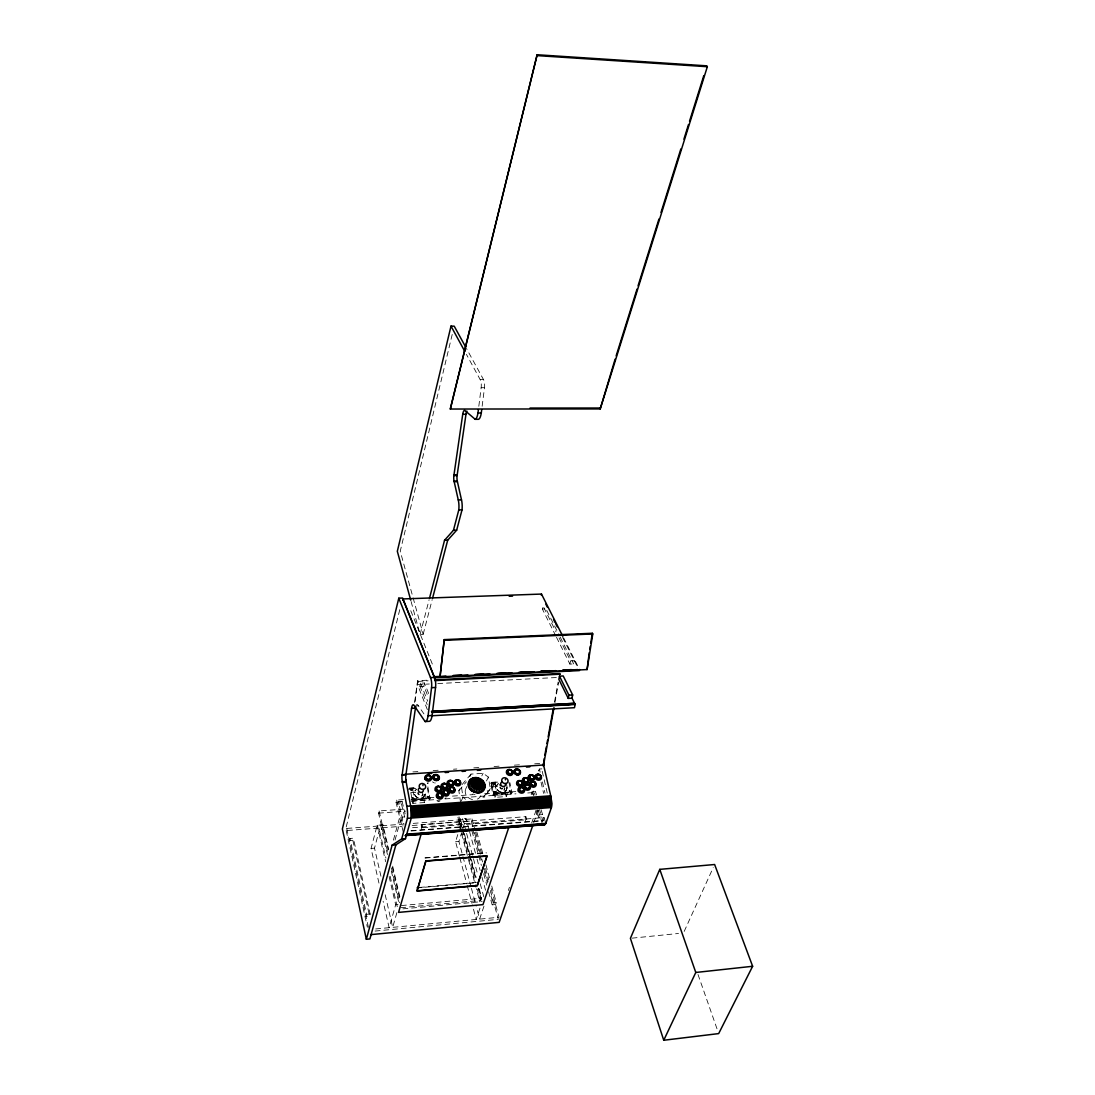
<?xml version="1.0" encoding="UTF-8"?>
<svg xmlns="http://www.w3.org/2000/svg" width="1095" height="1095" viewBox="0 0 1095 1095"><rect width="100%" height="100%" fill="white"/><g stroke="black" fill="none" stroke-linecap="round" stroke-linejoin="round"><path stroke-width="0.75" stroke-dasharray="5 3.75" d="M494.543 791.767L495.132 793.122L496.008 792.246M492.668 783.897L493.311 783.076L494.009 783.815M492.764 783.527L493.339 784.869L494.132 783.801M427.091 797.064L427.748 796.216L428.569 796.763M412.172 797.721L412.199 798.707M410.488 789.728L410.953 788.92M478.816 406.259L481.157 387.698A6.187 1.834 -89.9 0 0 480.199 379.623L466.415 354.356M482.142 406.259L484.496 387.712A6.187 1.848 -89.9 0 0 483.538 379.65L466.429 348.443M414.553 702.47L417.66 680.693L427.803 680.187M415.114 701.553L417.66 680.693M427.351 709.628L417.496 684.594L418.003 681.336L427.187 704.591M428.665 693.532L424.449 682.979L420.535 683.17L420.028 686.442L423.929 686.25L428.145 696.817M423.929 686.25L424.449 682.979M554.522 701.881L558.163 681.911M554.919 702.634L558.559 682.65M555.754 635.798L542.34 608.984L542.956 605.809L556 631.801M570.563 660.846L574.341 660.668L573.67 663.912L569.893 664.09L570.563 660.846L559.066 637.906M452.221 334.427L400.236 551.223L423.163 634.292L420.124 634.416L410.734 600.197M399.757 609.669L345.787 828.723L367.359 927.246M404.274 824.056L346.718 828.436L346.198 830.571L402.002 826.301M349.921 838.469L349.387 840.604L352.836 840.344L353.37 838.195L349.921 838.469L366.606 914.352L366.031 916.474L369.576 916.145L370.151 914.024L353.37 838.195M420.124 634.416L429.117 599.731M423.163 634.292L432.196 599.622M387.493 851.308L378.541 813.147L379.103 810.957L405.834 809M378.966 883.117L371.068 848.447L377.159 825.274L382.949 824.836L388.78 849.638M380.937 876.219L374.504 848.173L380.636 825L387.438 854.552M382.949 824.836L381.635 829.764L379.322 829.942L385.892 858.056M398.306 801.581L397.649 803.99L401.413 803.716L402.07 801.307L398.306 801.581L403.685 823.577M393.406 840.166L399.675 817.281L404.767 816.897M403.316 832.241L396.061 802.443L396.705 800.103L403.466 799.624M395.049 840.029L400.441 820.415L403.836 820.169M389.122 876.602L395.678 904.744L389.136 927.684L383.113 901.267M421.972 824.59L421.288 826.985L422.081 830.147L422.766 827.752L421.972 824.59L525.874 816.665L526.804 819.744L525.997 822.112L525.08 819.019L525.874 816.665M396.896 912.614L392.667 927.355L384.715 892.712M461.077 831.954L458.901 823.837L460.393 818.951L466.005 818.526L469.098 829.887M459.448 856.263L455.588 841.685L457.929 834.048M459.818 827.943L462.637 818.786L466.155 831.776M471.001 886.745L458.914 841.425L461.269 833.788M463.171 827.683L466.005 818.526M472.684 825.917L471.343 821.004L472 818.909L412.747 823.413M510.421 791.808C508.573 787.743 511.447 793.724 509.107 790.932M495.857 792.835C496.61 791.206 493.284 791.001 495.802 792.055M479.98 908.111L476.202 919.444L472.342 904.867M483.976 906.167L479.624 919.129L476.612 907.796M491.737 886.047L496.254 902.444L495.542 904.525L492.161 904.84L492.859 902.759L490.163 892.904M531.992 791.972L531.184 794.327L534.757 794.067L535.564 791.712L531.992 791.972L532.978 795.244M533.799 795.805L532.813 792.602L533.607 790.303L535.085 795.121M508.326 890.468L509.435 887.265M531.65 823.057L536.098 810.218M533.689 822.879L538.138 810.054M541.081 809.684L542.572 814.584L541.751 816.938L538.138 817.212L538.959 814.858L537.467 809.958M542.614 821.743L544.064 817.595L410.365 827.875M412.281 798.515L413.65 798.419M410.625 789.919L412.062 790.029M494.611 791.603L494.598 792.15M410.488 789.536L411.159 788.879L411.884 789.632M425.339 793.889L426.229 798.488L424.422 802.539L412.829 803.388L410.83 792.67L412.582 788.578L415.895 788.359M411.898 790.412L411.98 789.618M412.117 798.31L412.541 797.311M412.87 797.475L413.486 798.2L412.664 797.461M412.829 803.388L414.594 799.323L412.582 788.578M428.46 797.707L427.228 797.051L428.077 797.872M428.583 796.955L428.651 797.16M412.254 800.979L429.596 799.72L430.157 798.488L411.214 799.843M684.183 931.421L713.215 867.623M460.571 802.443L458.846 790.713L460.051 788.126M469.782 776.711L471.014 774.11L483.073 773.289L488.37 777.067L490.341 788.687L484.674 797.666M465.717 788.947L466.949 786.361M461.173 801.157L463.007 797.297L461.269 785.526L471.014 774.11M481.827 775.89L483.073 773.289M486.481 780.954L488.37 777.067M493.065 795.079L493.681 793.848L512.049 792.534L511.42 793.765L493.065 795.079L490.615 783.623L491.217 782.377L497.883 781.912M492.723 784.088L493.859 784.65M506.342 783.336L508.217 792.534L506.177 796.544L494.926 797.365L492.668 786.826L494.666 782.788L497.883 782.569M494.926 797.365L496.938 793.341L494.666 782.788M509.065 791.315L510.01 791.918M541.833 768.868L539.424 769.032L538.453 770.894L542.066 770.647L547.267 793.109M472.78 794.067L475.025 794.422M483.004 797.625L490.341 788.687M411.994 790.22L410.611 790.316M458.846 790.713L466.402 781.844M492.859 783.404L493.79 783.472M495.652 792.903L494.611 792.356M413.267 798.871L412.418 798.693M632.061 938.155L678.503 933.474M375.092 931.065L498.334 919.362L490.231 889.852M375.681 928.957L499.046 917.281L490.93 887.771M402.905 908.85L482.156 901.596M366.606 914.352L370.151 914.024M492.859 902.759L496.254 902.444M395.678 904.744L398.06 904.525M401.359 905.565L481.006 898.338L478.364 888.538M400.743 907.714L480.294 900.46L477.228 889.044M419.59 887.443L476.434 882.447M416.319 887.977L476.489 882.693M425.052 857.823L486.125 852.786M425.106 858.069L486.194 853.032M371.068 848.447L374.504 848.173M455.588 841.685L458.914 841.425M538.959 814.858L542.572 814.584M412.144 825.52L471.343 821.004M458.901 823.837L461.132 823.659L462.446 828.532M422.766 827.752L526.804 819.744M411.049 830.681L543.202 820.456M411.131 830.995L542.928 820.798L539.493 809.561M378.541 813.147L405.821 811.135M411.912 799.021L433.894 797.447M452.481 796.106L472.766 794.655M484.592 793.807L516.703 791.507M508.326 792.356L497.048 793.163L494.776 782.61L497.979 782.391M496.938 793.341L508.217 792.534M414.594 799.323L426.229 798.488M411.131 800.034L430.061 798.679L427.899 786.853M396.061 802.443L404.507 801.841M411.255 801.348L434.893 799.651M445.022 798.912L515.937 793.807M527.749 792.958L532.813 792.602M409.024 788.167L415.32 787.729M408.941 788.373L416.812 787.825M497.787 782.104L491.121 782.569L493.585 794.039L511.954 792.725L509.9 782.733M490.615 783.623L498.937 783.034M408.49 789.427L416.346 788.879M410.83 792.67L415.785 792.328M492.668 786.826L497.486 786.497M412.883 771.92L417.962 771.592M433.182 770.565L438.26 770.237M453.494 769.224L456.875 768.991M473.793 767.869L478.871 767.527M494.091 766.514L499.169 766.171M514.404 765.159L519.482 764.816M534.702 763.804L541.477 763.352M414.457 706.001L418.358 705.796L425.503 716.157M417.975 681.46L428.145 680.816M417.496 684.594L429.322 683.992M437.767 683.554L559.463 677.381M542.34 608.984L544.776 608.888M481.157 387.698L484.496 387.712M480.199 379.623L483.538 379.65M411.063 789.084L411.802 789.44M427.666 796.407L428.391 796.777M463.007 797.297L465.526 799.254M563.583 637.824L578.803 667.991M562.597 637.386L577.818 667.567M546.733 610.339L559.449 635.634M560.202 637.126L573.67 663.912M556.493 637.276L569.893 664.09M494.023 783.431L494.119 784.198M410.762 610.736L433.675 667.389M420.535 683.17L427.721 701.293M698.008 974.495L717.006 1028.807M544.064 817.595L545.83 823.372M535.564 791.712L536.577 794.984M538.206 810.273L542.121 823.125M536.153 810.683L538.138 817.212M476.818 831.926L483.155 854.894M485.865 864.735L489.479 877.848M472 818.909L475.148 830.38M475.6 832.022L482.471 856.988M485.619 868.458L488.781 879.942M474.491 832.474L481.239 857.07M481.69 858.713L482.58 861.984M484.387 868.54L488.438 883.295M472.629 828.915L479.377 853.525M479.815 855.168L481.622 861.738M484.318 871.579L487.467 883.063M471.959 831.009L478.241 853.977M478.693 855.619L481.389 865.461M483.634 873.673L486.769 885.157M488.562 891.713L492.161 904.84M469.536 831.516L476.612 857.495M477.064 859.11L480.157 870.484M481.923 876.972L486.782 894.834M466.593 833.404L477.598 874.029M480.24 883.774L483.771 896.764M460.393 818.951L463.897 831.954M464.348 833.582L470.918 857.96M471.356 859.589L476.188 877.478M479.254 888.853L481.458 896.983L479.843 901.815L476.352 888.811M462.884 830.161L476.462 880.489M478.652 888.606L481.718 899.98M459.01 816.747L462.09 828.176M462.528 829.805L476.161 880.38M457.915 817.267L460.981 828.696M461.419 830.325L468.003 854.784M468.441 856.427L475.463 882.515M461.515 833.582L468.058 857.946M468.496 859.575L475.914 887.196M471.425 888.373L476.174 906.167M459.873 857.891L466.757 883.802M467.182 885.431L471.904 903.252M402.07 801.307L405.164 813.872M401.413 803.716L405.259 819.402M396.705 800.103L403.015 825.972M392.681 866.172L400.072 897.599M379.103 810.957L388.479 850.801M392.38 867.391L399.798 898.927M391.394 867.897L399.565 902.745M391.312 871.086L399.251 904.429M390.135 876.233L397.471 907.659M377.159 825.274L385.645 861.697M539.424 769.032L540.163 772.249M542.395 781.898L544.995 793.136M541.039 782.131L543.626 793.369M352.836 840.344L369.576 916.145M508.915 782.336L511.42 793.765M346.718 828.436L368.919 929.6M503.892 786.046L506.177 796.544M491.217 782.377L493.681 793.848M427.351 788.113L429.596 799.72M422.383 791.863L424.422 802.539M487.261 790.522L487.809 793.834M480.856 795.641A8.281 7.172 26.6 0 1 476.667 799.35M472.547 799.569A8.281 7.172 26.6 0 1 465.95 794.614A8.281 7.172 26.6 0 1 466.703 787.36M504.891 788.249A3.299 2.833 28 0 1 503.659 790.043M506.656 787.373A5.283 4.544 28 0 1 503.467 792.287A5.283 4.544 28 0 1 497.226 789.632A5.283 4.544 28 0 1 498.252 783.787M506.752 787.182A5.283 4.544 28 0 1 503.577 792.096A5.283 4.544 28 0 1 497.322 789.427A5.283 4.544 28 0 1 498.348 783.596M428.556 782.952A2.724 2.368 23.4 0 1 427.31 783.363M427.803 782.898A2.327 2.026 23.4 0 1 427.242 783.021M435.317 782.966A2.943 2.546 23.9 0 1 434.564 782.925M433.825 782.72A2.943 2.546 23.9 0 1 432.607 781.83M446.144 797.831A2.724 2.382 25 0 1 444.899 798.255M439.355 800.787A2.341 2.039 24.7 0 1 437.603 800.705M440.108 800.842A2.737 2.395 24.7 0 1 436.85 800.678M422.903 794.135A3.34 2.915 23.3 0 1 421.589 795.969M424.819 794.491A5.365 4.695 23.3 0 1 417.113 797.598A5.365 4.695 23.3 0 1 416.237 789.604M424.915 794.299A5.365 4.695 23.3 0 1 417.209 797.393A5.365 4.695 23.3 0 1 416.319 789.399M416.415 704.947A8.609 2.258 87.4 0 1 418.358 705.796"/><path stroke-width="1.5" d="M395.884 844.834L369.918 938.935L366.346 939.277L392.133 845.135L395.884 844.834L405.506 838.619L411.268 818.074L410.995 807.918L405.684 779.298M542.764 824.042L544.393 824.836L545.83 823.372L551.428 807.549L551.675 803.744L550.949 796.708L543.572 764.981L406.45 774.179M505.438 779.845L505.384 779.202M422.985 785.649L422.862 784.992M466.894 411.131A7.227 2.108 89.8 0 0 465.977 414.293L457.039 475.983A5.667 1.629 89.3 0 0 457.19 480.65L461.488 499.854A9.745 2.792 89 0 1 462.022 509.859L456.67 530.172L447.691 540.218L432.634 597.979M425.106 721.564A13.989 3.709 87.4 0 0 428.09 715.719L431.553 687.674A7.391 1.985 87.6 0 0 430.499 677.572L398.799 598.185L402.618 598.048L434.51 677.367A7.391 1.998 87.6 0 1 435.564 687.468L432.087 715.5A13.989 3.737 87.4 0 1 429.076 721.345L425.106 721.564L414.457 706.001A8.609 2.245 87.4 0 0 411.542 708.355L402.016 775.588A6.775 1.711 87 0 0 402.18 781.146L406.82 806.29A11.675 2.929 86.8 0 1 407.408 818.362L401.701 838.921L392.133 845.135M444.228 639.617L440.026 676.861L587.084 669.565L592.778 633.95L592.327 633.266L444.228 639.617L440.026 676.861M457.094 475.517L453.877 475.558L462.72 414.293A7.227 2.094 89.8 0 1 465.43 410.967L475.216 419.317A11.703 3.449 89.9 0 0 477.954 413.007L478.392 409.626M475.216 419.317L478.529 419.303A11.703 3.463 89.9 0 0 481.294 412.993L481.718 409.626M406.094 781.447L402.276 781.707L402.399 782.432L406.218 782.172L405.999 780.886A6.775 1.725 87 0 1 405.834 775.328L415.429 708.136A8.609 2.258 87.4 0 1 415.744 706.535M402.673 600.019L402.837 598.938L541.491 594.065L562.816 636.304M589.233 652.688L587.084 669.565M589.74 649.458L590.26 646.214M590.78 642.984L592.327 633.266M543.284 763.721L543.394 765.98L554.002 707.63M543.572 764.981L543.394 765.98L544.229 758.506M544.831 755.18L546.35 746.845M546.952 743.519L547.555 740.193M548.171 736.853L553.016 710.217M541.286 595.119L541.491 594.065M559.477 676.149L558.847 679.338L568.25 698.391L572.014 698.186L572.671 694.969L563.2 675.957L559.477 676.149L568.907 695.174L568.25 698.391M571.672 697.488L575.135 704.482L574.478 707.698L431.526 715.788M579.57 669.497L579.337 670.592L433.921 677.819M465.621 346.964L454.206 326.159L451.003 326.105L397.321 551.305L410.734 600.197M398.799 598.185L342.365 828.983L366.346 939.277M537.139 54.75L450.305 409.037L600.211 408.941L707.343 66.713L706.85 65.837L537.139 54.75L450.305 409.037M484.264 788.646C487.686 779.982 473.04 773.357 469.043 781.912C465.553 790.604 480.294 797.269 484.264 788.646A13.249 7.008 23.2 0 0 469.043 781.912M429.541 598.089L444.543 540.287L453.467 530.254L458.791 509.914A9.745 2.779 89 0 0 458.257 499.909L454.055 481.129L457.272 481.088M421.424 833.062L398.566 912.395L482.977 904.621L508.655 827.82M600.211 408.941L615.13 359.133M616.143 355.875L637.044 289.066M638.057 285.809L658.957 219.014M660.997 212.485L680.857 148.947M683.923 139.161L688.509 124.501M689.521 121.244L703.798 75.623M533.128 824.494L499.156 922.36L370.699 934.637M479.446 778.668L473.848 791.918M659.779 869.362L630.405 938.333L663.748 1040.25L718.676 1033.598L752.635 966.283L714.624 864.516L659.779 869.362L695.79 972.469L663.748 1040.25M405.574 835.69L406.738 834.198L545.83 823.372M695.79 972.469L752.635 966.283M406.532 834.677L545.57 823.837M406.313 835.074L545.296 824.22M406.067 835.362L545.009 824.508M405.041 835.636L544.708 824.727M401.701 838.921L405.506 838.619M411.405 816.186L551.606 805.715M411.35 817.157L551.538 806.659M407.408 818.362L551.428 807.549M410.844 806.947L550.949 796.708M410.995 807.918L551.141 797.653M411.131 808.918L551.291 798.638M411.241 809.958L551.428 799.637M411.337 811.012L551.538 800.664M411.391 812.066L551.606 801.691M411.433 813.12L551.647 802.717M411.446 814.16L551.675 803.744M411.446 815.186L551.647 804.743M406.82 806.29L550.73 795.805M405.985 774.151L402.084 774.973L405.889 774.808M428.296 773.672L431.69 773.44M445.227 772.577L448.608 772.303M462.158 771.441L465.539 771.167M477.379 770.374L480.76 770.141M526.462 767.075L529.843 766.842M428.09 715.719L432.087 715.5M411.542 708.355L415.429 708.136M431.581 711.298L574.56 703.318L431.539 711.572M431.895 712.092L574.943 704.085L431.854 712.366M432.06 712.489L575.135 704.482M568.907 695.174L572.671 694.969M431.553 687.674L435.564 687.468M453.193 675.478L461.638 675.054M475.148 674.383L483.593 673.972M497.103 673.302L505.561 672.877M519.071 672.207L527.516 671.796M541.026 671.125L549.485 670.715M562.994 670.044L571.439 669.62M445.939 676.121L434.099 676.71L402.837 598.938M454.398 675.697L467.935 675.026M476.38 674.616L489.917 673.945M498.376 673.521L511.912 672.85M520.371 672.439L533.895 671.769M540.67 671.427L555.89 670.674M562.652 670.345L577.873 669.592M430.499 677.572L434.51 677.367M434.564 679.844L559.682 673.576L560.079 674.315M434.893 680.611L560.092 674.191M444.597 640.315L592.778 633.95M509.175 596.255L512.556 596.132M444.543 540.287L447.691 540.218M453.467 530.254L456.67 530.172M458.791 509.914L462.022 509.859M458.257 499.909L461.488 499.854M457.395 481.636L454.179 481.677L453.973 480.691A5.68 1.615 89.3 0 1 453.823 476.024L453.973 474.956L457.176 474.915M477.954 413.007L481.294 412.993M462.72 414.293L465.977 414.293M530.035 408.052L599.841 408.024M537.549 55.64L707.343 66.713M451.003 326.105L464.786 351.386M545.857 604.18L547.377 607.191M553.536 619.414L555.083 622.48M555.754 623.794L557.273 626.819M477.393 778.025A13.441 2.053 -79.1 0 1 475.914 792.561M475.285 777.874A13.427 3.696 87.7 0 1 478.036 792.712M471.972 790.823A13.427 1.519 -53.7 0 1 481.321 779.763M470.412 789.344A13.386 3.217 -40.6 0 1 482.868 781.228M469.276 787.592A13.345 4.722 -26.6 0 1 484.004 782.98M468.66 785.676A13.291 5.899 -11.3 0 1 484.633 784.882M468.578 783.733A13.249 6.693 5.4 0 1 484.729 786.812M470.029 780.311A13.277 6.816 41 0 1 483.292 790.248M471.48 779.065A13.332 6.173 58 0 1 481.855 791.507M473.259 778.23A13.386 5.105 73.5 0 1 480.062 792.356M529.501 786.566A2.313 1.971 29.3 0 1 527.01 788.701A2.313 1.971 29.3 0 1 525.354 785.526A2.313 1.971 29.3 0 1 528.981 785.567M540.465 776.095A2.299 1.944 29.5 0 1 539.329 778.75A2.299 1.944 29.5 0 1 536.372 777.094A2.299 1.944 29.5 0 1 538.028 774.74M539.164 774.931A2.299 1.944 29.5 0 1 540.136 775.63M534.757 782.61A2.299 1.957 29.5 0 1 533.771 785.786A2.299 1.957 29.5 0 1 530.911 783.212A2.299 1.957 29.5 0 1 534.319 782.213M533.758 778.203A2.299 1.957 29.2 0 1 530.432 778.86A2.299 1.957 29.2 0 1 530.144 775.63A2.299 1.957 29.2 0 1 533.621 776.642M533.812 777.163A2.299 1.957 29.2 0 1 533.854 777.696M531.581 774.808A3.381 2.888 29.2 0 1 534.292 779.53A3.381 2.888 29.2 0 1 528.789 779.229A3.381 2.888 29.2 0 1 530.719 774.767M499.772 784.964A3.299 2.833 28 0 1 500.497 784.677M505.288 783.527A2.546 2.19 28 0 1 504.179 786.429A2.546 2.19 28 0 1 500.867 785.033A2.546 2.19 28 0 1 501.975 782.131M502.413 788.482A1.369 1.177 28 0 1 501.099 788.564M500.333 787.866A1.369 1.177 28 0 1 500.196 787.237M522.739 788.099A2.313 1.985 29.2 0 1 522.698 791.548A2.313 1.985 29.2 0 1 519.29 789.646A2.313 1.985 29.2 0 1 522.219 787.811M525.983 778.203A2.299 1.957 29 0 1 527.913 781.269A2.299 1.957 29 0 1 524.341 781.515A2.299 1.957 29 0 1 524.861 778.285M419.002 794.464A1.396 1.218 23.3 0 1 418.18 792.794M429.596 776.068A2.327 2.026 23.4 0 1 429.432 779.544A2.327 2.026 23.4 0 1 426.01 777.614A2.327 2.026 23.4 0 1 429.062 775.78M458.449 780.543A2.327 2.012 25.4 0 1 459.462 783.897A2.327 2.012 25.4 0 1 455.753 783.267A2.327 2.012 25.4 0 1 457.286 780.352M452.878 782.815A2.327 2.012 25 0 1 450.072 784.923A2.327 2.012 25 0 1 448.882 781.488A2.327 2.012 25 0 1 452.687 782.295M440.655 788.181A2.341 2.039 24.4 0 1 439.56 790.85A2.341 2.039 24.4 0 1 436.508 789.563A2.341 2.039 24.4 0 1 437.603 786.908M439.889 787.291A2.341 2.039 24.4 0 1 440.327 787.702M441.928 794.847A2.341 2.039 24.7 0 1 440.655 797.584A2.341 2.039 24.7 0 1 437.644 795.887A2.341 2.039 24.7 0 1 439.451 793.464M440.628 793.656A2.341 2.039 24.7 0 1 441.6 794.368M423.122 789.358A2.587 2.258 23.3 0 1 422.287 792.137A2.587 2.258 23.3 0 1 419.029 791.589A2.587 2.258 23.3 0 1 418.755 788.619M445.528 783.623A3.436 2.984 24.7 0 1 446.801 788.756A3.436 2.984 24.7 0 1 441.244 787.141A3.436 2.984 24.7 0 1 444.679 783.363M425.818 860.916L417.003 890.81L477.256 885.485L486.96 855.838L425.818 860.916M425.887 861.163L417.058 891.056L477.31 885.732L487.029 856.085L425.887 861.163M478.104 793.067L471.74 791.083A8.719 7.528 26.6 0 1 471.206 778.778A8.719 7.528 26.6 0 1 484.36 782.884A8.719 7.528 26.6 0 1 478.104 793.067M508.066 772.317A2.299 1.957 27.9 0 0 511.912 772.974A2.299 1.957 27.9 0 0 510.188 769.634A2.299 1.957 27.9 0 0 508.066 772.317M507.875 772.687A2.299 1.957 27.9 0 0 511.735 773.357A2.299 1.957 27.9 0 0 509.996 770.018A2.299 1.957 27.9 0 0 507.875 772.687M506.698 773.467A3.394 2.888 27.9 0 0 512.392 774.439A3.394 2.888 27.9 0 0 509.832 769.511A3.394 2.888 27.9 0 0 506.698 773.467M507.532 772.81A2.696 2.299 27.9 0 0 512.049 773.576A2.696 2.299 27.9 0 0 510.01 769.676A2.696 2.299 27.9 0 0 507.532 772.81M518.099 783.787A2.299 1.971 28.8 0 0 521.959 784.444A2.299 1.971 28.8 0 0 520.207 781.091A2.299 1.971 28.8 0 0 518.099 783.787M518.291 783.418A2.299 1.971 28.8 0 0 522.151 784.075A2.299 1.971 28.8 0 0 520.399 780.721A2.299 1.971 28.8 0 0 518.291 783.418M517.757 783.91A2.696 2.313 28.8 0 0 522.274 784.677A2.696 2.313 28.8 0 0 520.221 780.749A2.696 2.313 28.8 0 0 517.757 783.91M516.922 784.567A3.394 2.902 28.8 0 0 522.616 785.526A3.394 2.902 28.8 0 0 520.029 780.584A3.394 2.902 28.8 0 0 516.922 784.567M525.518 787.031A2.313 1.971 29.3 0 0 529.378 787.688A2.313 1.971 29.3 0 0 527.626 784.335A2.313 1.971 29.3 0 0 525.518 787.031M524.998 787.524A2.696 2.313 29.3 0 0 529.515 788.29A2.696 2.313 29.3 0 0 527.448 784.362A2.696 2.313 29.3 0 0 524.998 787.524M524.149 788.181A3.394 2.902 29.3 0 0 529.843 789.153A3.394 2.902 29.3 0 0 527.256 784.198A3.394 2.902 29.3 0 0 524.149 788.181M536.714 777.067A2.299 1.944 29.5 0 0 540.547 777.724A2.299 1.944 29.5 0 0 538.795 774.398A2.299 1.944 29.5 0 0 536.714 777.067M536.18 777.559A2.683 2.286 29.5 0 0 540.67 778.326A2.683 2.286 29.5 0 0 538.617 774.425A2.683 2.286 29.5 0 0 536.18 777.559M535.359 778.216A3.381 2.874 29.5 0 0 540.998 779.188A3.381 2.874 29.5 0 0 538.411 774.261A3.381 2.874 29.5 0 0 535.359 778.216M531.321 784.075A2.299 1.957 29.5 0 0 535.181 784.732A2.299 1.957 29.5 0 0 533.416 781.378A2.299 1.957 29.5 0 0 531.321 784.075M530.801 784.554A2.696 2.299 29.5 0 0 535.304 785.32A2.696 2.299 29.5 0 0 533.238 781.406A2.696 2.299 29.5 0 0 530.801 784.554M529.953 785.211A3.394 2.902 29.5 0 0 535.633 786.183A3.394 2.902 29.5 0 0 533.046 781.241A3.394 2.902 29.5 0 0 529.953 785.211M529.857 777.614A2.299 1.957 29.2 0 0 533.703 778.271A2.299 1.957 29.2 0 0 531.951 774.931A2.299 1.957 29.2 0 0 529.857 777.614M529.323 778.107A2.683 2.286 29.2 0 0 533.826 778.873A2.683 2.286 29.2 0 0 531.773 774.973A2.683 2.286 29.2 0 0 529.323 778.107M502.058 781.611A3.271 2.806 28 0 0 507.546 782.542A3.271 2.806 28 0 0 505.082 777.779A3.271 2.806 28 0 0 502.058 781.611M519.714 789.988A2.313 1.985 29.1 0 0 523.588 790.645A2.313 1.985 29.1 0 0 521.822 787.264A2.313 1.985 29.1 0 0 519.714 789.988M519.181 790.467A2.71 2.313 29.2 0 0 523.711 791.247A2.71 2.313 29.2 0 0 521.658 787.291A2.71 2.313 29.2 0 0 519.181 790.467M518.346 791.124A3.408 2.915 29.2 0 0 524.053 792.096A3.408 2.915 29.2 0 0 521.466 787.127A3.408 2.915 29.2 0 0 518.346 791.124M524.067 780.516A2.299 1.957 29 0 0 527.927 781.173A2.299 1.957 29 0 0 526.175 777.833A2.299 1.957 29 0 0 524.067 780.516M523.547 781.009A2.696 2.299 29 0 0 528.05 781.775A2.696 2.299 29 0 0 525.997 777.861A2.696 2.299 29 0 0 523.547 781.009M522.712 781.666A3.394 2.902 29 0 0 528.379 782.638A3.394 2.902 29 0 0 525.805 777.696A3.394 2.902 29 0 0 522.712 781.666M515.389 772.399A2.299 1.957 28.3 0 0 519.235 773.056A2.299 1.957 28.3 0 0 517.497 769.717A2.299 1.957 28.3 0 0 515.389 772.399M514.746 772.81A2.902 2.477 28.3 0 0 519.619 773.645A2.902 2.477 28.3 0 0 517.415 769.429A2.902 2.477 28.3 0 0 514.746 772.81M514.54 772.878A3.148 2.683 28.3 0 0 519.824 773.782A3.148 2.683 28.3 0 0 517.429 769.21A3.148 2.683 28.3 0 0 514.54 772.878M514.335 772.947A3.381 2.888 28.3 0 0 520.002 773.919A3.381 2.888 28.3 0 0 517.442 769.005A3.381 2.888 28.3 0 0 514.335 772.947M425.038 779.12A3.436 2.984 23.4 0 0 430.855 780.105A3.436 2.984 23.4 0 0 428.364 775.096A3.436 2.984 23.4 0 0 425.038 779.12M425.859 778.449A2.724 2.368 23.4 0 0 430.486 779.229A2.724 2.368 23.4 0 0 428.515 775.26A2.724 2.368 23.4 0 0 425.859 778.449M426.379 777.956A2.327 2.026 23.4 0 0 430.321 778.627A2.327 2.026 23.4 0 0 428.638 775.233A2.327 2.026 23.4 0 0 426.379 777.956M434.14 777.902A2.327 2.026 23.9 0 0 438.068 778.572A2.327 2.026 23.9 0 0 436.385 775.178A2.327 2.026 23.9 0 0 434.14 777.902M433.456 778.394A2.943 2.56 23.9 0 0 438.424 779.243A2.943 2.56 23.9 0 0 436.289 774.959A2.943 2.56 23.9 0 0 433.456 778.394M434.236 777.943A2.163 1.875 23.9 0 0 437.904 778.559A2.163 1.875 23.9 0 0 436.33 775.397A2.163 1.875 23.9 0 0 434.236 777.943M433.223 778.477A3.203 2.779 23.9 0 0 438.63 779.394A3.203 2.779 23.9 0 0 436.316 774.74A3.203 2.779 23.9 0 0 433.223 778.477M433.018 778.545A3.436 2.97 23.9 0 0 438.821 779.53A3.436 2.97 23.9 0 0 436.33 774.535A3.436 2.97 23.9 0 0 433.018 778.545M443.845 793.245A2.341 2.039 25 0 0 447.8 793.916A2.341 2.039 25 0 0 446.089 790.494A2.341 2.039 25 0 0 443.845 793.245M444.022 792.876A2.341 2.039 25 0 0 447.964 793.533A2.341 2.039 25 0 0 446.267 790.125A2.341 2.039 25 0 0 444.022 792.876M443.502 793.369A2.737 2.382 25 0 0 448.115 794.149A2.737 2.382 25 0 0 446.117 790.138A2.737 2.382 25 0 0 443.502 793.369M442.667 794.026A3.449 2.998 25 0 0 448.485 795.011A3.449 2.998 25 0 0 445.966 789.974A3.449 2.998 25 0 0 442.667 794.026M455.821 782.72A2.327 2.012 25.4 0 0 459.749 783.39A2.327 2.012 25.4 0 0 458.038 779.996A2.327 2.012 25.4 0 0 455.821 782.72M455.301 783.212A2.724 2.354 25.4 0 0 459.9 783.993A2.724 2.354 25.4 0 0 457.902 780.023A2.724 2.354 25.4 0 0 455.301 783.212M454.48 783.883A3.422 2.97 25.4 0 0 460.256 784.855A3.422 2.97 25.4 0 0 457.737 779.859A3.422 2.97 25.4 0 0 454.48 783.883M449.908 790.22A2.327 2.026 25.3 0 0 453.836 790.891A2.327 2.026 25.3 0 0 452.139 787.483A2.327 2.026 25.3 0 0 449.908 790.22M450.072 789.851A2.341 2.026 25.3 0 0 454.014 790.508A2.341 2.026 25.3 0 0 452.303 787.1A2.341 2.026 25.3 0 0 450.072 789.851M449.552 790.344A2.737 2.368 25.3 0 0 454.165 791.124A2.737 2.368 25.3 0 0 452.167 787.127A2.737 2.368 25.3 0 0 449.552 790.344M448.717 791.001A3.436 2.984 25.3 0 0 454.521 791.986A3.436 2.984 25.3 0 0 452.002 786.963A3.436 2.984 25.3 0 0 448.717 791.001M448.758 783.281A2.327 2.012 25 0 0 452.687 783.952A2.327 2.012 25 0 0 450.989 780.557A2.327 2.012 25 0 0 448.758 783.281M448.238 783.787A2.724 2.368 25 0 0 452.837 784.554A2.724 2.368 25 0 0 450.839 780.584A2.724 2.368 25 0 0 448.238 783.787M447.403 784.444A3.436 2.97 25 0 0 453.193 785.43A3.436 2.97 25 0 0 450.688 780.42A3.436 2.97 25 0 0 447.403 784.444M436.686 789.194A2.341 2.039 24.4 0 0 440.628 789.865A2.341 2.039 24.4 0 0 438.931 786.443A2.737 2.382 24.4 0 0 436.166 789.687A2.737 2.382 24.4 0 0 440.779 790.467A2.737 2.382 24.4 0 0 438.794 786.47A2.341 2.039 24.4 0 0 436.686 789.194M435.331 790.357A3.449 2.998 24.4 0 0 441.148 791.343A3.449 2.998 24.4 0 0 438.643 786.306A3.449 2.998 24.4 0 0 435.331 790.357M437.959 795.873A2.341 2.039 24.7 0 0 441.915 796.544A2.341 2.039 24.7 0 0 440.217 793.109A2.341 2.039 24.7 0 0 437.959 795.873M437.425 796.366A2.737 2.395 24.7 0 0 442.065 797.146A2.737 2.395 24.7 0 0 440.067 793.136A2.737 2.395 24.7 0 0 437.425 796.366M436.604 797.037A3.449 3.011 24.7 0 0 442.435 798.009A3.449 3.011 24.7 0 0 439.916 792.958A3.449 3.011 24.7 0 0 436.604 797.037M419.481 787.428A3.326 2.902 23.3 0 0 425.106 788.386A3.326 2.902 23.3 0 0 422.711 783.527A3.326 2.902 23.3 0 0 419.481 787.428M442.544 786.621A2.327 2.026 24.7 0 0 446.486 787.291A2.327 2.026 24.7 0 0 444.789 783.883A2.327 2.026 24.7 0 0 442.544 786.621M442.722 786.237A2.327 2.026 24.7 0 0 446.664 786.908A2.327 2.026 24.7 0 0 444.967 783.5A2.327 2.026 24.7 0 0 442.722 786.237M442.202 786.744A2.724 2.368 24.7 0 0 446.815 787.524A2.724 2.368 24.7 0 0 444.816 783.527A2.724 2.368 24.7 0 0 442.202 786.744"/></g></svg>
